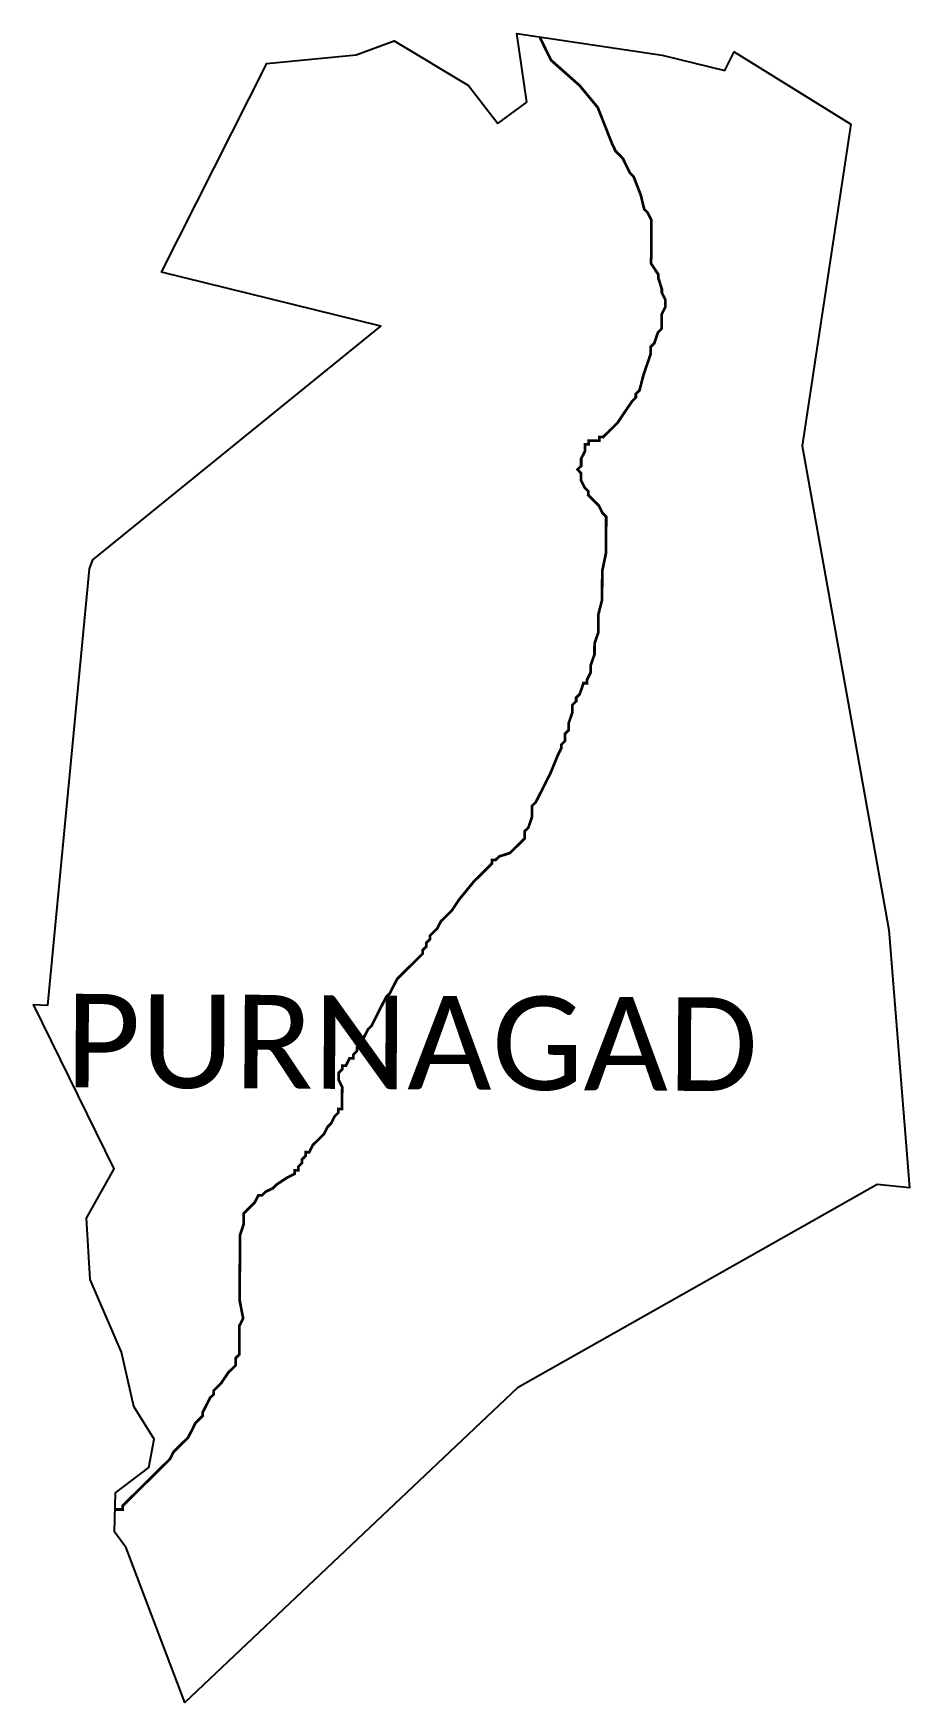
# Model space of a CAD drawing. Header units: metres. Extents: x 320948 to 321923, y 1859269 to 1861125.
import ezdxf

# ---------------------------------------------------------------- set-up
doc = ezdxf.new("R2010")
doc.units = ezdxf.units.M
doc.layers.add('ddddd', color=7, linetype='Continuous')
doc.layers.add('HAZARDS LINE', color=1, linetype='Continuous')
doc.styles.get("Standard").update_dxf_attribs({"font": 'simplex.shx'})

msp = doc.modelspace()

# ---------------------------------------------------------------- linework, layer by layer
at = {"color": 3, "true_color": 0x00ff00, "flags": 128}
msp.add_lwpolyline([(321464.7, 1861024.4), (321496.9, 1861048.2)], dxfattribs=at)
at = {"layer": 'ddddd', "color": 3, "true_color": 0x00ff00}
msp.add_lwpolyline([(321496.9, 1861048.2), (321485.8, 1861124.5), (321485.8, 1861124.5), (321647.7, 1861100.4), (321717.3, 1861083.1), (321727.8, 1861104), (321857.5, 1861023.6), (321803.3, 1860666.1), (321899.7, 1860128.2), (321922.8, 1859841.1), (321886.7, 1859845), (321814.1, 1859804), (321486.5, 1859619), (321116.5, 1859269), (321051.5, 1859440.9), (321038.6, 1859458.9), (321039.5, 1859502.4), (321076.7, 1859530.2), (321082.6, 1859562), (321059.9, 1859598), (321046.3, 1859658.4), (321011.2, 1859739.2), (321007.1, 1859807.5), (321038.1, 1859862.4), (320948.2, 1860045), (320964.3, 1860044.2), (321010.6, 1860529.2), (321014.4, 1860539.3), (321334.7, 1860799.1), (321090.7, 1860859.1), (321208, 1861091), (321307.4, 1861100.7), (321349.4, 1861116.1), (321432.3, 1861066.7), (321464.7, 1861024.4)], dxfattribs=at)
at = {"layer": 'HAZARDS LINE', "lineweight": 18}
msp.add_lwpolyline([(321511.7, 1861120.7, 3.02, 3.02, 0), (321512.1, 1861118.9, 3.02, 3.02, 0), (321524, 1861094.7, 3.02, 3.02, 0), (321556, 1861066.3, 3.02, 3.02, 0), (321576, 1861042, 3.02, 3.02, 0), (321591.9, 1861001.7, 3.02, 3.02, 0), (321595.8, 1860993.6, 3.02, 3.02, 0), (321599.8, 1860989.6, 3.02, 3.02, 0), (321603.8, 1860985.5, 3.02, 3.02, 0), (321607.8, 1860977.4, 3.02, 3.02, 0), (321611.8, 1860969.4, 3.02, 3.02, 0), (321615.8, 1860965.3, 3.02, 3.02, 0), (321623.7, 1860945.1, 3.02, 3.02, 0), (321627.6, 1860929, 3.02, 3.02, 0), (321631.6, 1860925, 3.02, 3.02, 0), (321635.6, 1860916.9, 3.02, 3.02, 0), (321635.6, 1860912.9, 3.02, 3.02, 0), (321635.5, 1860904.8, 3.02, 3.02, 0), (321635.5, 1860896.8, 3.02, 3.02, 0), (321635.5, 1860892.8, 3.02, 3.02, 0), (321635.4, 1860884.7, 3.02, 3.02, 0), (321635.4, 1860876.7, 3.02, 3.02, 0), (321635.3, 1860872.6, 3.02, 3.02, 0), (321635.3, 1860868.6, 3.02, 3.02, 0), (321643.3, 1860856.5, 3.02, 3.02, 0), (321643.3, 1860852.5, 3.02, 3.02, 0), (321647.2, 1860840.4, 3.02, 3.02, 0), (321647.2, 1860836.3, 3.02, 3.02, 0), (321651.2, 1860828.3, 3.02, 3.02, 0), (321651.1, 1860824.2, 3.02, 3.02, 0), (321651.1, 1860820.2, 3.02, 3.02, 0), (321647, 1860812.2, 3.02, 3.02, 0), (321647, 1860804.1, 3.02, 3.02, 0), (321647, 1860800.1, 3.02, 3.02, 0), (321646.9, 1860796.1, 3.02, 3.02, 0), (321642.9, 1860792.1, 3.02, 3.02, 0), (321638.8, 1860780, 3.02, 3.02, 0), (321634.7, 1860776, 3.02, 3.02, 0), (321634.7, 1860768, 3.02, 3.02, 0), (321626.5, 1860743.9, 3.02, 3.02, 0), (321622.4, 1860727.8, 3.02, 3.02, 0), (321618.3, 1860723.8, 3.02, 3.02, 0), (321618.3, 1860719.8, 3.02, 3.02, 0), (321614.3, 1860715.8, 3.02, 3.02, 0), (321606.1, 1860703.8, 3.02, 3.02, 0), (321598, 1860691.7, 3.02, 3.02, 0), (321589.9, 1860683.7, 3.02, 3.02, 0), (321585.9, 1860679.7, 3.02, 3.02, 0), (321581.8, 1860675.7, 3.02, 3.02, 0), (321577.8, 1860675.8, 3.02, 3.02, 0), (321577.8, 1860671.7, 3.02, 3.02, 0), (321573.7, 1860671.8, 3.02, 3.02, 0), (321569.7, 1860671.8, 3.02, 3.02, 0), (321565.7, 1860671.8, 3.02, 3.02, 0), (321565.7, 1860667.8, 3.02, 3.02, 0), (321561.7, 1860667.8, 3.02, 3.02, 0), (321561.6, 1860663.8, 3.02, 3.02, 0), (321561.6, 1860659.8, 3.02, 3.02, 0), (321557.5, 1860651.7, 3.02, 3.02, 0), (321557.5, 1860647.7, 3.02, 3.02, 0), (321557.5, 1860643.7, 3.02, 3.02, 0), (321553.4, 1860639.7, 3.02, 3.02, 0), (321557.4, 1860635.6, 3.02, 3.02, 0), (321557.4, 1860631.6, 3.02, 3.02, 0), (321557.4, 1860627.6, 3.02, 3.02, 0), (321561.4, 1860619.5, 3.02, 3.02, 0), (321565.4, 1860615.5, 3.02, 3.02, 0), (321565.3, 1860611.4, 3.02, 3.02, 0), (321569.3, 1860607.4, 3.02, 3.02, 0), (321577.3, 1860599.3, 3.02, 3.02, 0), (321581.3, 1860591.2, 3.02, 3.02, 0), (321585.3, 1860587.2, 3.02, 3.02, 0), (321585.3, 1860583.2, 3.02, 3.02, 0), (321585.3, 1860579.1, 3.02, 3.02, 0), (321585.2, 1860571.1, 3.02, 3.02, 0), (321585.2, 1860567.1, 3.02, 3.02, 0), (321585.1, 1860559, 3.02, 3.02, 0), (321585.1, 1860551, 3.02, 3.02, 0), (321585.1, 1860546.9, 3.02, 3.02, 0), (321580.9, 1860526.8, 3.02, 3.02, 0), (321580.9, 1860522.8, 3.02, 3.02, 0), (321580.8, 1860506.7, 3.02, 3.02, 0), (321580.8, 1860502.7, 3.02, 3.02, 0), (321580.7, 1860494.6, 3.02, 3.02, 0), (321576.6, 1860478.6, 3.02, 3.02, 0), (321576.5, 1860466.5, 3.02, 3.02, 0), (321576.5, 1860458.4, 3.02, 3.02, 0), (321572.4, 1860446.4, 3.02, 3.02, 0), (321572.3, 1860442.4, 3.02, 3.02, 0), (321572.3, 1860434.3, 3.02, 3.02, 0), (321568.2, 1860422.3, 3.02, 3.02, 0), (321568.1, 1860414.2, 3.02, 3.02, 0), (321564.1, 1860406.2, 3.02, 3.02, 0), (321564.1, 1860402.2, 3.02, 3.02, 0), (321560, 1860402.2, 3.02, 3.02, 0), (321555.9, 1860390.1, 3.02, 3.02, 0), (321551.9, 1860386.1, 3.02, 3.02, 0), (321551.9, 1860382.1, 3.02, 3.02, 0), (321547.8, 1860378.1, 3.02, 3.02, 0), (321547.8, 1860374.1, 3.02, 3.02, 0), (321547.8, 1860370.1, 3.02, 3.02, 0), (321543.7, 1860358, 3.02, 3.02, 0), (321543.6, 1860350, 3.02, 3.02, 0), (321539.6, 1860346, 3.02, 3.02, 0), (321539.5, 1860337.9, 3.02, 3.02, 0), (321535.5, 1860333.9, 3.02, 3.02, 0), (321535.4, 1860329.9, 3.02, 3.02, 0), (321531.4, 1860321.9, 3.02, 3.02, 0), (321523.2, 1860301.8, 3.02, 3.02, 0), (321519.1, 1860293.8, 3.02, 3.02, 0), (321506.9, 1860269.7, 3.02, 3.02, 0), (321502.9, 1860265.7, 3.02, 3.02, 0), (321502.8, 1860257.7, 3.02, 3.02, 0), (321502.8, 1860253.6, 3.02, 3.02, 0), (321498.7, 1860241.6, 3.02, 3.02, 0), (321494.6, 1860237.6, 3.02, 3.02, 0), (321494.6, 1860229.5, 3.02, 3.02, 0), (321490.5, 1860225.5, 3.02, 3.02, 0), (321486.5, 1860221.5, 3.02, 3.02, 0), (321482.4, 1860217.5, 3.02, 3.02, 0), (321478.4, 1860213.5, 3.02, 3.02, 0), (321466.3, 1860209.6, 3.02, 3.02, 0), (321462.2, 1860205.6, 3.02, 3.02, 0), (321458.2, 1860205.6, 3.02, 3.02, 0), (321458.2, 1860201.6, 3.02, 3.02, 0), (321454.2, 1860197.6, 3.02, 3.02, 0), (321450.1, 1860193.6, 3.02, 3.02, 0), (321438, 1860181.6, 3.02, 3.02, 0), (321421.7, 1860161.6, 3.02, 3.02, 0), (321413.6, 1860149.5, 3.02, 3.02, 0), (321401.5, 1860137.5, 3.02, 3.02, 0), (321397.4, 1860129.5, 3.02, 3.02, 0), (321393.3, 1860125.5, 3.02, 3.02, 0), (321389.3, 1860121.5, 3.02, 3.02, 0), (321389.3, 1860117.5, 3.02, 3.02, 0), (321385.2, 1860113.5, 3.02, 3.02, 0), (321385.2, 1860109.5, 3.02, 3.02, 0), (321381.2, 1860105.5, 3.02, 3.02, 0), (321381.1, 1860101.4, 3.02, 3.02, 0), (321377.1, 1860097.4, 3.02, 3.02, 0), (321369, 1860089.4, 3.02, 3.02, 0), (321364.9, 1860085.4, 3.02, 3.02, 0), (321356.8, 1860077.4, 3.02, 3.02, 0), (321352.8, 1860073.4, 3.02, 3.02, 0), (321348.7, 1860065.4, 3.02, 3.02, 0), (321344.6, 1860057.4, 3.02, 3.02, 0), (321340.6, 1860053.4, 3.02, 3.02, 0), (321336.5, 1860045.4, 3.02, 3.02, 0), (321324.3, 1860021.3, 3.02, 3.02, 0), (321320.3, 1860017.3, 3.02, 3.02, 0), (321312.1, 1860001.2, 3.02, 3.02, 0), (321308.1, 1859997.2, 3.02, 3.02, 0), (321308, 1859993.2, 3.02, 3.02, 0), (321304, 1859989.2, 3.02, 3.02, 0), (321304, 1859985.2, 3.02, 3.02, 0), (321299.9, 1859985.2, 3.02, 3.02, 0), (321295.9, 1859977.2, 3.02, 3.02, 0), (321291.8, 1859977.2, 3.02, 3.02, 0), (321291.8, 1859973.2, 3.02, 3.02, 0), (321287.8, 1859969.2, 3.02, 3.02, 0), (321287.7, 1859965.2, 3.02, 3.02, 0), (321287.7, 1859961.1, 3.02, 3.02, 0), (321291.7, 1859953.1, 3.02, 3.02, 0), (321291.6, 1859945, 3.02, 3.02, 0), (321291.6, 1859941, 3.02, 3.02, 0), (321291.6, 1859937, 3.02, 3.02, 0), (321291.6, 1859932.9, 3.02, 3.02, 0), (321291.5, 1859928.9, 3.02, 3.02, 0), (321287.5, 1859928.9, 3.02, 3.02, 0), (321287.5, 1859924.9, 3.02, 3.02, 0), (321283.4, 1859920.9, 3.02, 3.02, 0), (321279.4, 1859912.9, 3.02, 3.02, 0), (321275.3, 1859908.9, 3.02, 3.02, 0), (321271.3, 1859900.9, 3.02, 3.02, 0), (321267.2, 1859896.9, 3.02, 3.02, 0), (321263.2, 1859892.9, 3.02, 3.02, 0), (321259.1, 1859888.9, 3.02, 3.02, 0), (321255, 1859880.8, 3.02, 3.02, 0), (321251, 1859880.9, 3.02, 3.02, 0), (321251, 1859876.8, 3.02, 3.02, 0), (321246.9, 1859872.8, 3.02, 3.02, 0), (321246.9, 1859868.8, 3.02, 3.02, 0), (321242.9, 1859864.8, 3.02, 3.02, 0), (321242.8, 1859860.8, 3.02, 3.02, 0), (321238.8, 1859860.8, 3.02, 3.02, 0), (321238.8, 1859856.8, 3.02, 3.02, 0), (321230.7, 1859852.8, 3.02, 3.02, 0), (321218.6, 1859844.8, 3.02, 3.02, 0), (321214.6, 1859840.8, 3.02, 3.02, 0), (321206.5, 1859836.9, 3.02, 3.02, 0), (321202.4, 1859832.9, 3.02, 3.02, 0), (321198.4, 1859832.9, 3.02, 3.02, 0), (321194.3, 1859824.9, 3.02, 3.02, 0), (321186.2, 1859816.9, 3.02, 3.02, 0), (321182.2, 1859812.9, 3.02, 3.02, 0), (321182.2, 1859808.8, 3.02, 3.02, 0), (321182.1, 1859800.8, 3.02, 3.02, 0), (321178, 1859788.7, 3.02, 3.02, 0), (321177.9, 1859776.7, 3.02, 3.02, 0), (321177.9, 1859764.6, 3.02, 3.02, 0), (321177.8, 1859748.5, 3.02, 3.02, 0), (321177.6, 1859716.3, 3.02, 3.02, 0), (321181.5, 1859696.1, 3.02, 3.02, 0), (321177.4, 1859688.1, 3.02, 3.02, 0), (321177.4, 1859680.1, 3.02, 3.02, 0), (321177.3, 1859676.1, 3.02, 3.02, 0), (321177.3, 1859668, 3.02, 3.02, 0), (321177.2, 1859655.9, 3.02, 3.02, 0), (321173.2, 1859651.9, 3.02, 3.02, 0), (321173.1, 1859647.9, 3.02, 3.02, 0), (321173.1, 1859643.9, 3.02, 3.02, 0), (321169.1, 1859639.9, 3.02, 3.02, 0), (321165, 1859635.9, 3.02, 3.02, 0), (321156.9, 1859623.9, 3.02, 3.02, 0), (321148.8, 1859615.9, 3.02, 3.02, 0), (321148.8, 1859611.8, 3.02, 3.02, 0), (321144.7, 1859607.8, 3.02, 3.02, 0), (321136.6, 1859591.8, 3.02, 3.02, 0), (321136.5, 1859587.8, 3.02, 3.02, 0), (321128.4, 1859579.8, 3.02, 3.02, 0), (321124.4, 1859571.7, 3.02, 3.02, 0), (321120.3, 1859563.7, 3.02, 3.02, 0), (321112.2, 1859555.7, 3.02, 3.02, 0), (321104.1, 1859547.7, 3.02, 3.02, 0), (321100, 1859539.7, 3.02, 3.02, 0), (321071.7, 1859511.7, 3.02, 3.02, 0), (321055.5, 1859495.7, 3.02, 3.02, 0), (321051.5, 1859491.7, 3.02, 3.02, 0), (321047.4, 1859487.7, 3.02, 3.02, 0), (321047.4, 1859483.7, 3.02, 3.02, 0), (321043.4, 1859483.7, 3.02, 3.02, 0), (321039.3, 1859483.7, 3.02, 3.02, 0), (321039.1, 1859483.7, 3.02, 3.02, 0)], format="xyseb", dxfattribs=at)

# ---------------------------------------------------------------- texts
at = {"layer": 'ddddd', "insert": (320984, 1860057), "char_height": 104.042, "attachment_point": 1, "rotation": 359.6762}
msp.add_mtext_dynamic_manual_height_columns('{\\fCalibri|b0|i0|c0|p34;PURNAGAD}', width=1274.292, gutter_width=520.2, heights=[0], dxfattribs=at)

doc.saveas('drawing.dxf')
